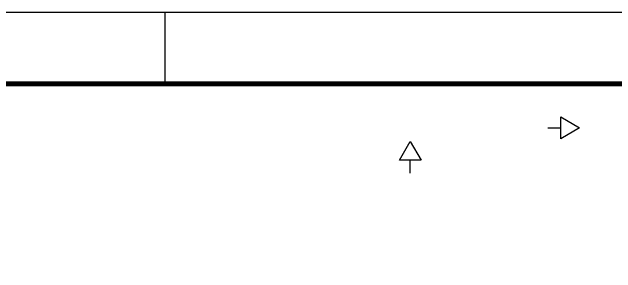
# Model space of a CAD drawing. Header units: millimetres. Extents: x 1127 to 14330, y -137 to 7568.
# Drawn here: x 12081 to 12669, y 7314 to 7568 of the extents above; entities that cross this region are included whole.
import ezdxf

# ---------------------------------------------------------------- set-up
doc = ezdxf.new("R2010")
doc.units = ezdxf.units.MM
doc.header["$LTSCALE"] = 0.01

msp = doc.modelspace()

# ---------------------------------------------------------------- linework, layer by layer
for p, q in [((10129.813, 7567.821), (14329.813, 7567.821)), ((12229.813, 7567.821), (12229.813, 7497.821))]:
    msp.add_line(p, q)
at = {"color": 7}
for p, q in [((12615.162, 7465.663), (12633.231, 7455.016)), ((12615.162, 7444.37), (12615.162, 7465.663)), ((12602.471, 7455.016), (12615.162, 7455.016)), ((12633.231, 7455.016), (12615.162, 7444.37)), ((12457.958, 7423.549), (12468.605, 7441.618)), ((12468.605, 7441.618), (12479.251, 7423.549)), ((12479.251, 7423.549), (12457.958, 7423.549)), ((12468.605, 7410.857), (12468.605, 7423.549))]:
    msp.add_line(p, q, dxfattribs=at)
at = {"const_width": 5}
msp.add_lwpolyline([(10379.813, 4687.821), (10379.813, 7497.821), (14259.813, 7497.821), (14259.813, 4687.821)], close=True, dxfattribs=at)

doc.saveas('drawing.dxf')
